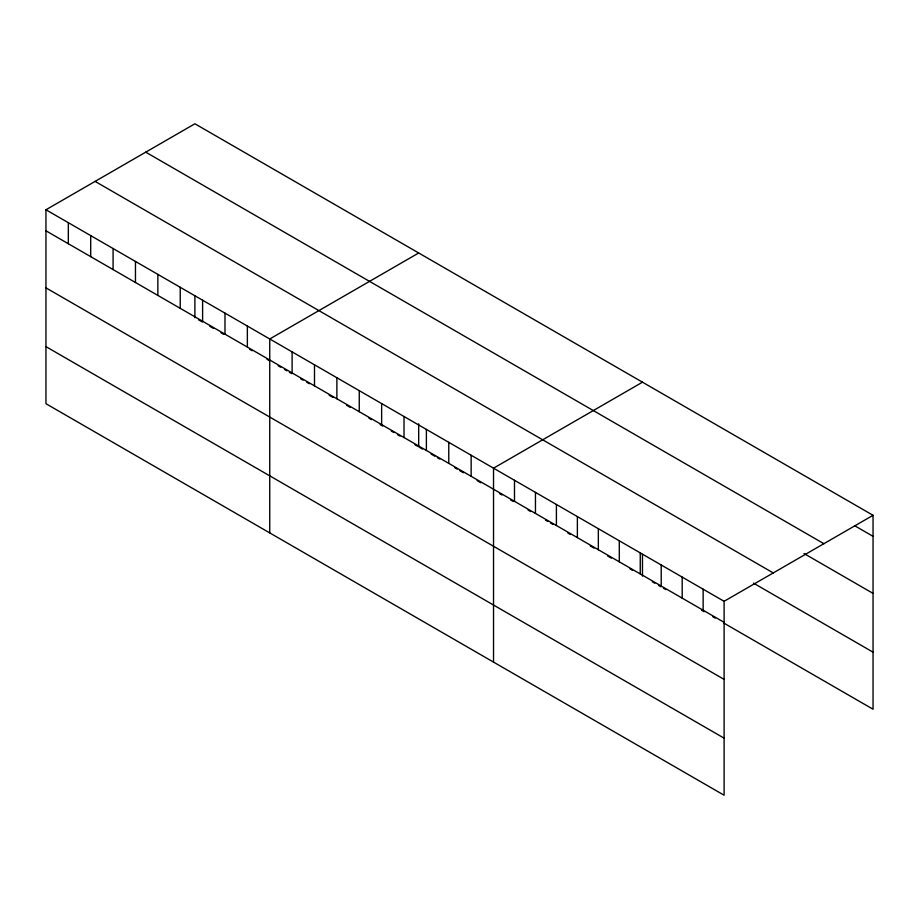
<?xml version="1.0" encoding="UTF-8"?>
<svg xmlns="http://www.w3.org/2000/svg" width="919" height="919" viewBox="0 0 919 919"><rect width="100%" height="100%" fill="white"/><g stroke="black" fill="none" stroke-linecap="round" stroke-linejoin="round"><path stroke-width="1.38" d="M45.95 209.773L724.103 601.302L724.103 795.222L45.95 403.694L45.95 209.773L194.897 123.778L873.05 515.306L873.05 709.227L723.862 623.082M418.685 252.989L269.738 338.985L269.738 532.894M642.473 382.189L493.526 468.185L493.526 662.094M724.103 601.302L873.05 515.306M854.555 525.657L873.05 536.34M145.742 152.163L823.895 543.692M803.999 553.525L873.05 593.387M95.105 181.399L773.258 572.928M753.454 583.117L873.05 652.168M45.95 230.807L724.103 622.335M198.63 319.846L202.352 322.006M209.819 326.314L213.553 328.462M221.008 332.77L223.489 334.206M249.6 349.277L252.093 350.713M267.004 359.329L269.497 360.765M278.193 365.785L280.686 367.221M284.419 369.381L286.9 370.817M289.382 372.252L291.874 373.688M300.582 378.708L303.063 380.144M306.797 382.293L309.278 383.728M329.174 395.216L332.896 397.376M346.578 405.268L350.311 407.416M368.956 418.191L371.448 419.627M380.144 424.647L382.637 426.083M391.333 431.103L393.826 432.539M397.548 434.698L400.041 436.134M414.963 444.75L417.444 446.186M419.937 447.622L422.418 449.058M431.126 454.078L434.848 456.226M437.341 457.662L439.822 459.098M454.744 467.714L457.225 469.149M459.718 470.585L463.452 472.745M477.122 480.637L480.855 482.785M499.499 493.56L501.992 494.996M510.688 500.016L513.181 501.452M528.092 510.068L530.585 511.504M545.507 520.12L547.988 521.555M550.481 522.991L552.962 524.416M567.885 533.031L570.366 534.467M590.262 545.955L593.996 548.115M607.666 556.006L611.399 558.155M630.043 568.93L632.536 570.366M652.341 581.796L654.81 583.22M658.509 585.357L660.968 586.781M663.438 588.206L665.907 589.63M701.668 610.273L704.126 611.698M712.765 616.683L715.223 618.108M45.95 287.854L724.103 679.382M45.95 346.635L724.103 738.164M703.138 589.205L703.138 610.227M682.185 577.098L682.185 598.131M661.221 565.001L661.221 586.023M642.473 554.364L642.473 576.098M640.256 552.893L640.256 573.927M619.291 540.797L619.291 561.819M598.338 528.689L598.338 549.723M577.373 516.593L577.373 537.615M556.409 504.497L556.409 525.519M535.455 492.389L535.455 513.422M514.491 480.292L514.491 501.314M471.148 455.261L471.148 476.295M448.771 442.349L448.771 463.371M426.393 429.426L426.393 450.448M418.685 423.808L418.685 446.898M404.015 416.502L404.015 437.536M381.638 403.579L381.638 424.612M359.26 390.667L359.26 411.689M336.882 377.743L336.882 398.766M314.493 364.82L314.493 385.854M292.116 351.897L292.116 372.93M247.36 326.061L247.36 347.083M224.983 313.138L224.983 334.171M202.605 300.226L202.605 321.248M194.897 295.964L194.897 317.698M180.227 287.302L180.227 308.324M157.85 274.379L157.85 295.413M135.461 261.455L135.461 282.489M113.083 248.544L113.083 269.566M90.705 235.62L90.705 256.642M68.328 222.697L68.328 243.73"/></g></svg>
